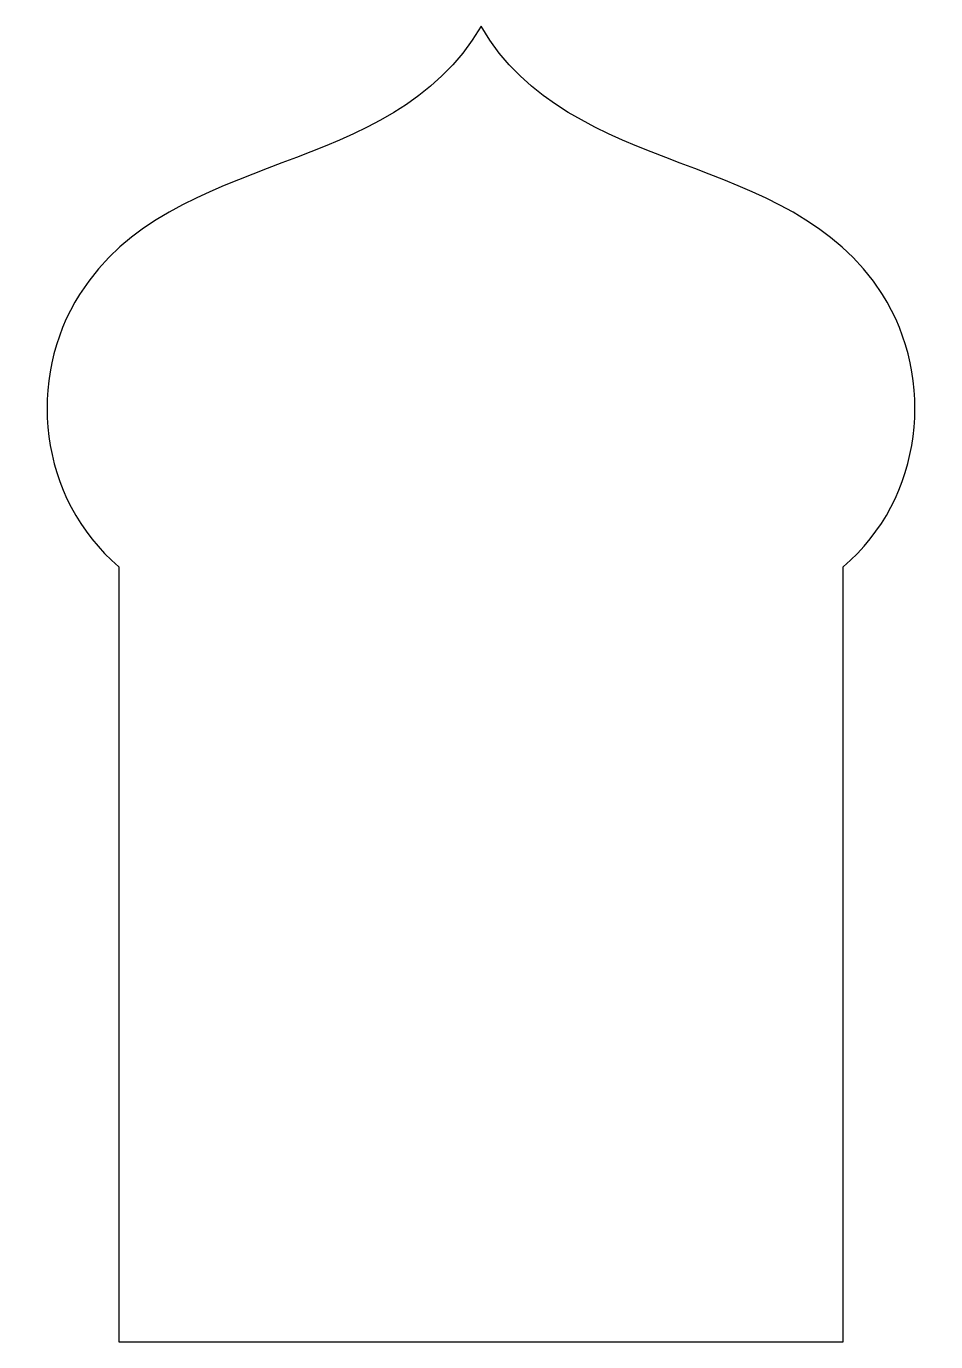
# Model space of a CAD drawing. Header units: millimetres. Extents: x -61 to 62, y -89 to 89.
import ezdxf

# ---------------------------------------------------------------- set-up
doc = ezdxf.new("R2010")
doc.units = ezdxf.units.MM
doc.header["$MEASUREMENT"] = 0
doc.layers.add('layer 1', color=7, linetype='Continuous')

msp = doc.modelspace()

# ---------------------------------------------------------------- linework, layer by layer
at = {"layer": 'layer 1', "color": 250}
msp.add_open_spline([(0.1111, 88.9), (12.1596, 68.144), (41.8126, 72.4517), (54.3895, 52.668), (54.3895, 52.668), (61.5911, 41.3226), (60.0248, 25.1164), (49.0672, 15.8263), (49.0672, 15.8263), (49.0672, 15.8263), (49.0672, -88.9), (49.0672, -88.9), (49.0672, -88.9), (49.0672, -88.9), (-48.8447, -88.9), (-48.8447, -88.9), (-48.8447, -88.9), (-48.8447, -88.9), (-48.8447, 15.8263), (-48.8447, 15.8263), (-48.8447, 15.8263), (-59.7942, 25.1093), (-61.3741, 41.3145), (-54.1672, 52.668), (-54.1672, 52.668), (-41.5474, 72.5191), (-11.9666, 68.0932), (0.1111, 88.9)], degree=3, knots=[0, 0, 0, 0, 0.125, 0.125, 0.125, 0.125, 0.25, 0.25, 0.25, 0.25, 0.375, 0.375, 0.375, 0.375, 0.5, 0.5, 0.5, 0.5, 0.625, 0.625, 0.625, 0.625, 0.75, 0.75, 0.75, 0.75, 1, 1, 1, 1], dxfattribs=at)

doc.saveas('drawing.dxf')
